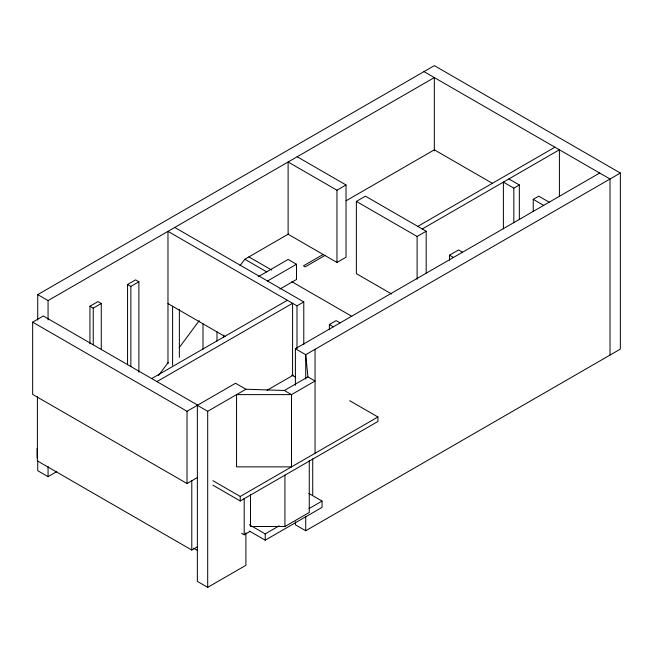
<?xml version="1.0" encoding="UTF-8"?>
<svg xmlns="http://www.w3.org/2000/svg" width="653" height="653" viewBox="0 0 653 653"><rect width="100%" height="100%" fill="white"/><g stroke="black" fill="none" stroke-linecap="round" stroke-linejoin="round"><path stroke-width="0.98" d="M158.491 375.548L168.213 362.439M179.159 347.698L199.222 320.672M239.961 265.795L244.826 259.241L288.618 233.954M37.727 320.068L37.727 294.625L434.335 65.643L620.35 173.037L620.35 349.11L305.726 530.758L295.393 524.792L295.393 521.739M37.727 294.625L48.061 300.584L434.335 77.576L434.335 150.851M197.688 477.384L187.027 483.53L32.65 394.404L32.65 322.149L43.302 315.995L197.688 405.129M89.943 343.796L89.943 306.224L97.974 301.588L101.272 303.49L101.272 349.192M127.564 364.733L127.564 284.504L135.587 279.868L138.893 281.778L138.893 372.161M89.943 306.224L93.248 308.126L101.272 303.49M127.564 284.504L130.861 286.414L138.893 281.778M336.964 190.203L346.033 184.962L346.033 257.217L336.964 262.457L288.112 234.247L288.112 162.001L336.964 190.203L336.964 262.457M346.025 200.814L434.335 149.823L492.386 183.338M391.58 293.989L356.367 273.656L356.367 201.41L365.443 196.169L426.189 231.244L426.189 272.962M258.213 276.725L288.144 259.437L296.503 264.261L296.503 279.5L279.77 289.157M267.444 281.035L296.503 264.261M323.137 254.474L303.441 265.844L305.196 266.857L324.884 255.486M151.7 378.577L287.344 300.274M417.773 226.387L554.936 147.194M156.94 381.605L292.577 303.294L292.577 375.548M422.246 228.966L559.401 149.774L559.401 196.586M167.976 363.713L167.976 231.358L296.993 305.841L303.776 301.923L303.776 344.662M356.367 201.41L417.112 236.476L426.189 231.244M503.39 228.925L503.39 182.114L513.829 188.137L519.339 184.962L519.339 219.563M37.727 460.52L37.727 470.699L48.061 476.666L56.884 471.572M533.24 211.556L533.24 199.345L538.741 196.169L549.181 202.193M329.381 329.626L329.381 324.541L336.164 320.623L340.107 322.9M449.509 260.269L449.509 255.184L458.586 249.944L462.528 252.221M32.65 322.149L187.027 411.284L235.562 383.262L245.895 389.229L284.373 390.494L291.507 394.616L315.056 381.017L307.922 376.895L305.726 354.685L295.393 348.718L295.393 385.36M295.393 348.718L599.683 173.037M245.895 532.734L245.895 565.302L207.695 587.357L197.361 581.39L197.361 405.317L207.695 411.284L245.895 389.229M620.35 173.037L305.726 354.685L305.726 379.107M267.036 390.29L293.189 375.197M284.373 390.494L307.922 376.895M212.886 480.665L240.247 496.46L377.916 416.981L377.916 421.487L240.247 500.973L212.886 485.171M37.409 396.755L37.409 460.928L191.786 550.055L197.524 546.741M241.561 533.264L244.189 534.783L250.034 531.411M249.364 524.751L265.208 533.901L279.206 525.82M308.942 508.646L322.068 501.071L322.068 507.357L265.208 540.178L249.364 531.036M250.507 494.248L250.507 526.514L284.928 526.514L309.269 512.458L309.269 460.324M424.001 71.61L610.016 179.004L610.016 355.077M508.891 178.938L519.339 184.962M533.24 199.345L543.68 205.369M297.18 156.761L346.033 184.962M449.509 255.184L453.46 257.462M248.875 256.898L271.754 270.105M291.752 281.655L351.779 316.313M244.826 259.241L266.816 271.942M174.759 227.44L303.776 301.923M329.381 324.541L333.324 326.818M349.673 400.673L377.916 416.981M167.976 303.604L225.024 336.54M291.728 375.051L295.238 377.083M308.869 493.448L322.068 501.071M193.647 548.251L197.165 550.283M513.829 188.137L513.829 222.738M417.112 236.476L417.112 279.223M315.056 349.29L315.056 453.272M312.722 458.79L312.722 495.219M305.726 516.507L305.726 530.758M296.993 305.841L296.993 348.58M284.928 475.09L284.928 526.514M265.208 533.901L265.208 540.178M244.189 498.353L244.189 534.783M240.247 496.46L240.247 500.973M223.783 335.128L223.783 337.16M217 331.912L217 341.078M207.695 411.284L207.695 587.357M203.001 323.831L203.001 349.298M191.786 480.788L191.786 550.055M187.027 411.284L187.027 483.53M179.371 309.481L179.371 357.362M172.588 306.265L172.588 365.354M130.861 286.414L130.861 366.635M93.248 308.126L93.248 344.686M48.061 300.584L48.061 319.929M48.061 466.487L48.061 476.666M37.09 448.44L37.09 457.867M291.507 394.616L236.557 394.616L236.557 466.871L291.507 466.871L291.507 394.616"/></g></svg>
